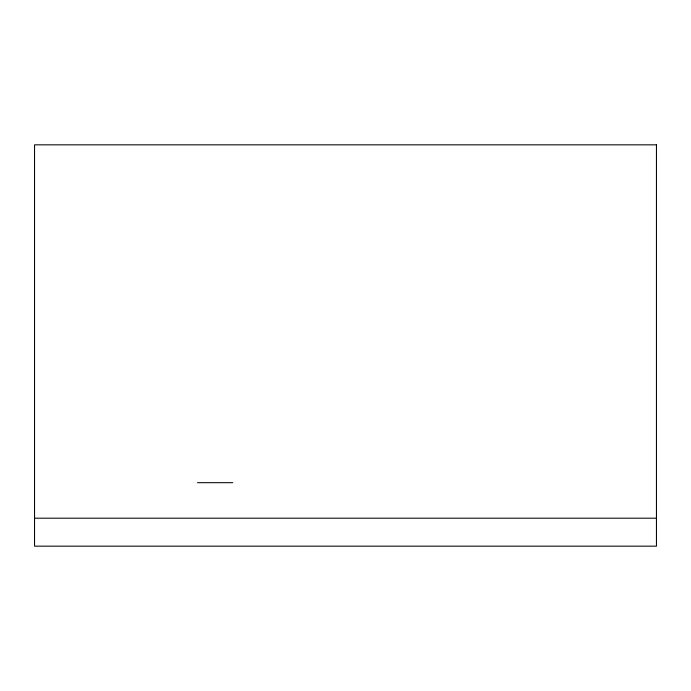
<?xml version="1.0" encoding="UTF-8"?>
<svg xmlns="http://www.w3.org/2000/svg" width="691" height="691" viewBox="0 0 691 691"><rect width="100%" height="100%" fill="white"/><g stroke="black" fill="none" stroke-linecap="round" stroke-linejoin="round"><path stroke-width="1.04" d="M197.505 482.681L232.807 482.681M34.55 518.19L656.45 518.19M656.45 144.834L34.55 144.834L34.55 546.166L656.45 546.166L656.45 144.834"/></g></svg>
